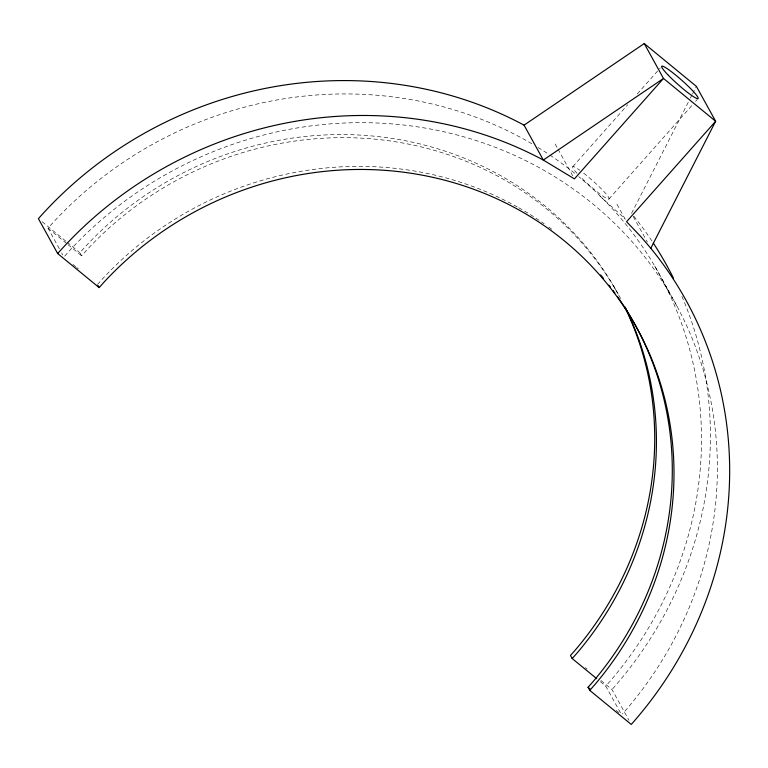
<?xml version="1.0" encoding="UTF-8"?>
<svg xmlns="http://www.w3.org/2000/svg" width="768" height="768" viewBox="0 0 768 768"><rect width="100%" height="100%" fill="white"/><g stroke="black" fill="none" stroke-linecap="round" stroke-linejoin="round"><path stroke-width="0.58" stroke-dasharray="3.84 2.88" d="M631.536 213.389L689.837 99.168M690.384 98.102L692.016 94.896M692.563 93.83L696.374 86.362M59.376 248.774L48.048 228.25L53.28 222.346A379.488 358.157 -28.9 0 1 533.05 144.461M64.656 256.147L69.149 251.078A379.488 358.157 -28.9 0 1 592.848 203.923A379.488 358.157 -28.9 0 1 626.861 708.941L622.368 714M620.621 298.57A333.811 315.053 -28.9 0 0 86.218 250.608L81.61 255.802L79.91 252.72L84.518 247.526A333.811 315.053 -28.9 0 1 619.488 296.554M97.469 284.544L102.077 279.35A333.811 315.053 -28.9 0 1 517.776 207.197M572.832 166.618L627.706 104.746M637.248 93.984L660.317 67.978M608.909 199.056L692.41 104.899M695.587 101.318L697.181 99.523M620.486 712.79L605.75 686.102L610.992 680.198A379.488 358.157 -28.9 0 0 578.774 176.669M599.866 196.013L624.874 218.611M42.086 221.674L66.067 241.363M66.998 242.122L79.91 252.72M585.254 667.594L587.098 669.101M600.931 680.467L612 689.549L629.002 720.346M48.048 228.25L67.094 243.888M67.997 244.627L81.61 255.802M600.307 681.638L605.75 686.102M72.979 264.432L75.706 266.669M76.608 267.418L78.422 268.906M616.176 710.381L618.902 712.608M633.235 216.47L647.405 242.131M662.093 279.283L677.962 308.016M654.797 266.17L670.666 294.912M616.944 204.24L626.006 220.666M555.168 143.981L557.434 148.09M558 149.117L572.726 175.805M613.632 286.08L615.331 289.162M61.642 252.883L62.774 254.938M538.061 147.475A379.488 358.157 -28.9 0 1 548.899 154.397M549.869 155.05A379.488 358.157 -28.9 0 1 576.086 174.451M518.755 207.744A333.811 315.053 -28.9 0 1 528.365 213.398M530.266 214.57A333.811 315.053 -28.9 0 1 544.186 223.776M548.707 227.002A333.811 315.053 -28.9 0 1 552.278 229.642M681.898 296.333A390.211 368.285 -28.9 0 1 612 689.549M633.782 216.163A390.211 368.285 -28.9 0 1 652.646 242.074M583.709 173.184A24.298 2.822 41.6 0 1 609.053 198.96A24.298 2.822 41.6 0 1 580.512 176.966M577.085 173.376A24.298 2.822 41.6 0 1 579.754 170.237"/><path stroke-width="1.15" d="M650.803 248.285L715.642 121.258L696.374 86.362L644.237 43.555L524.054 125.146A390.211 368.285 -28.9 0 0 38.4 218.65L57.667 253.546L99.168 287.616L103.776 282.422A333.811 315.053 -28.9 0 1 564.451 240.941A333.811 315.053 -28.9 0 1 594.365 685.181L589.757 690.374L631.267 724.445A390.211 368.285 -28.9 0 0 650.803 248.285L640.752 236.534L626.573 221.693L715.642 121.258L663.494 78.451L644.237 43.555M596.688 678.662L572.189 658.55L576.797 653.357A333.811 315.053 -28.9 0 0 625.037 307.094M589.757 690.374L588.058 687.293L592.666 682.099A333.811 315.053 -28.9 0 0 617.491 296.64M588.058 687.293L589.872 688.781M524.054 125.146L543.322 160.051L574.426 178.886L663.494 78.451L543.322 160.051A390.211 368.285 -28.9 0 0 57.667 253.546M572.189 658.55L570.49 655.478L575.098 650.275A333.811 315.053 -28.9 0 0 624.922 307.248M98.035 285.571L99.168 287.616M600.586 274.925A333.811 315.053 -28.9 0 1 603.427 278.294M608.957 285.158A333.811 315.053 -28.9 0 1 610.301 286.906M612.96 290.41A333.811 315.053 -28.9 0 1 614.918 293.069M653.299 243.072A390.211 368.285 -28.9 0 1 673.402 278.035M668.352 75.283A24.298 2.822 41.6 0 0 697.968 98.63A24.298 2.822 41.6 0 0 673.488 73.306A24.298 2.822 41.6 0 0 668.352 75.283"/></g></svg>
